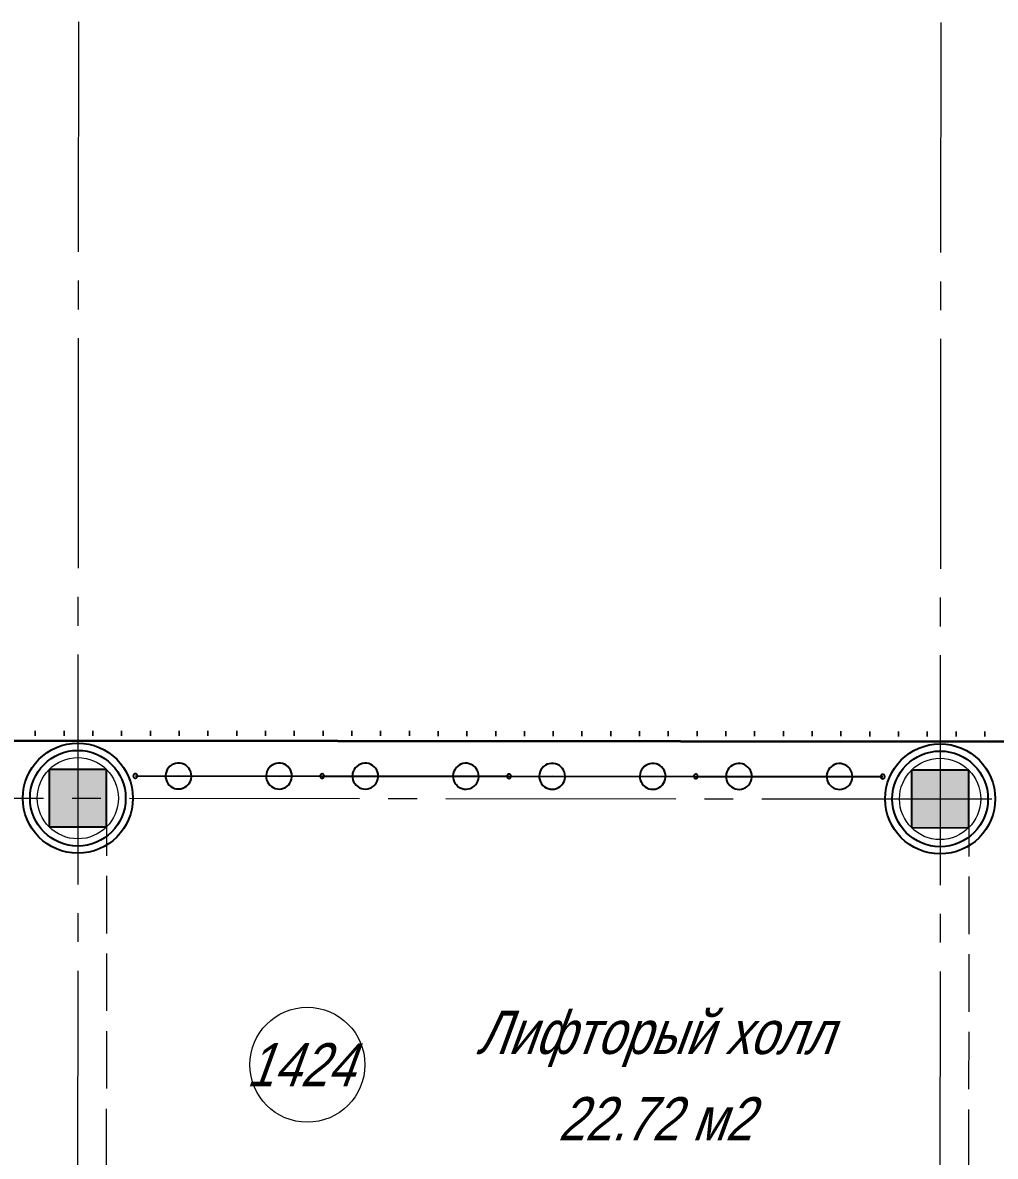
# Model space of a CAD drawing. Header units: millimetres. Extents: x 1949 to 134543, y 1145 to 48705.
# Drawn here: x 118035 to 121419, y 29215 to 33158 of the extents above; entities that cross this region are included whole.
import ezdxf

# ---------------------------------------------------------------- set-up
doc = ezdxf.new("R2010")
doc.units = ezdxf.units.MM
for name, pattern in [('LTYPE_2', [270, 200, -70]), ('LTYPE_5', [1100, 800, -100, 100, -100]), ('LTYPE_9', [100, 0, -100])]:
    doc.linetypes.add(name, pattern=pattern)
for name, color, linetype, lineweight, true_color in [('STANDARD', 18, 'Continuous', 25, 0x000000), ('Общий01', 18, 'Continuous', 13, 0x000000), ('Перекрытие_ж_бетон', 18, 'Continuous', 50, 0x000000), ('Текст_1_10', 18, 'Continuous', 25, 0x000000)]:
    doc.layers.add(name, color=color, linetype=linetype, lineweight=lineweight, true_color=true_color)
doc.styles.add('ARIALUNICODEMS', font='ARIALUNI.ttf')

msp = doc.modelspace()

# ---------------------------------------------------------------- hatches: boundary and pattern name
at = {"layer": 'Общий01', "linetype": 'Continuous', "lineweight": 5}
for points in [[(118127, 30360.9), (118327, 30360.7), (118327.2, 30560.7), (118127.2, 30560.9)], [(121127, 30358.5), (121327, 30358.3), (121327.2, 30558.3), (121127.2, 30558.5)]]:
    msp.add_hatch(color=252, dxfattribs=at).paths.add_polyline_path(points)

# ---------------------------------------------------------------- linework, layer by layer
at = {"layer": 'STANDARD', "color": 252, "linetype": 'Continuous', "lineweight": 35}
msp.add_line((116177.3, 30662.4), (123277.3, 30656.8), dxfattribs=at)
at = {"layer": 'STANDARD', "color": 252, "linetype": 'Continuous', "lineweight": 25}
for p, q in [((118538.3, 30560.8), (118535.2, 30554.2)), ((118542.5, 30566.8), (118538.3, 30560.8)), ((118547.7, 30572.1), (118542.5, 30566.8)), ((118553.6, 30576.4), (118547.7, 30572.1)), ((118560.1, 30579.7), (118553.6, 30576.4)), ((118567.1, 30581.9), (118560.1, 30579.7)), ((118574.4, 30583), (118567.1, 30581.9)), ((118581.7, 30582.8), (118574.4, 30583)), ((118577.2, 30583.1), (118577.2, 30583.1)), ((118589, 30581.5), (118581.7, 30582.8)), ((118595.9, 30579), (118589, 30581.5)), ((118602.3, 30575.4), (118595.9, 30579)), ((118608, 30570.9), (118602.3, 30575.4)), ((118612.9, 30565.4), (118608, 30570.9)), ((118616.9, 30559.2), (118612.9, 30565.4)), ((118619.8, 30552.5), (118616.9, 30559.2)), ((118888.3, 30560.5), (118885.1, 30553.9)), ((118892.5, 30566.5), (118888.3, 30560.5)), ((118897.7, 30571.8), (118892.5, 30566.5)), ((118903.6, 30576.1), (118897.7, 30571.8)), ((118910.1, 30579.4), (118903.6, 30576.1)), ((118917.1, 30581.7), (118910.1, 30579.4)), ((118924.4, 30582.7), (118917.1, 30581.7)), ((118931.7, 30582.6), (118924.4, 30582.7)), ((118927.2, 30582.8), (118927.2, 30582.8)), ((118939, 30581.2), (118931.7, 30582.6)), ((118945.9, 30578.7), (118939, 30581.2)), ((118952.3, 30575.2), (118945.9, 30578.7)), ((118958, 30570.6), (118952.3, 30575.2)), ((118962.9, 30565.1), (118958, 30570.6)), ((118966.9, 30559), (118962.9, 30565.1)), ((118969.8, 30552.2), (118966.9, 30559)), ((119188.3, 30560.3), (119185.1, 30553.7)), ((119192.5, 30566.3), (119188.3, 30560.3)), ((119197.7, 30571.5), (119192.5, 30566.3)), ((119203.6, 30575.9), (119197.7, 30571.5)), ((119210.1, 30579.2), (119203.6, 30575.9)), ((119217.1, 30581.4), (119210.1, 30579.2)), ((119224.4, 30582.5), (119217.1, 30581.4)), ((119231.7, 30582.3), (119224.4, 30582.5)), ((119227.2, 30582.6), (119227.2, 30582.6)), ((119239, 30581), (119231.7, 30582.3)), ((119245.9, 30578.5), (119239, 30581)), ((119252.3, 30574.9), (119245.9, 30578.5)), ((119258, 30570.3), (119252.3, 30574.9)), ((119262.9, 30564.9), (119258, 30570.3)), ((119266.9, 30558.7), (119262.9, 30564.9)), ((119269.8, 30552), (119266.9, 30558.7)), ((119538.3, 30560), (119535.1, 30553.4)), ((119542.5, 30566), (119538.3, 30560)), ((119547.7, 30571.3), (119542.5, 30566)), ((119553.6, 30575.6), (119547.7, 30571.3)), ((119560.1, 30578.9), (119553.6, 30575.6)), ((119567.1, 30581.2), (119560.1, 30578.9)), ((119574.4, 30582.2), (119567.1, 30581.2)), ((119581.7, 30582.1), (119574.4, 30582.2)), ((119577.2, 30582.3), (119577.2, 30582.3)), ((119589, 30580.7), (119581.7, 30582.1)), ((119595.9, 30578.2), (119589, 30580.7)), ((119602.3, 30574.6), (119595.9, 30578.2)), ((119608, 30570.1), (119602.3, 30574.6)), ((119612.9, 30564.6), (119608, 30570.1)), ((119616.9, 30558.4), (119612.9, 30564.6)), ((119619.8, 30551.7), (119616.9, 30558.4)), ((119838.3, 30559.8), (119835.1, 30553.1)), ((119842.5, 30565.8), (119838.3, 30559.8)), ((119847.7, 30571), (119842.5, 30565.8)), ((119853.6, 30575.4), (119847.7, 30571)), ((119860.1, 30578.7), (119853.6, 30575.4)), ((119867.1, 30580.9), (119860.1, 30578.7)), ((119874.4, 30582), (119867.1, 30580.9)), ((119881.7, 30581.8), (119874.4, 30582)), ((119877.2, 30582.1), (119877.2, 30582.1)), ((119889, 30580.5), (119881.7, 30581.8)), ((119895.9, 30578), (119889, 30580.5)), ((119902.3, 30574.4), (119895.9, 30578)), ((119908, 30569.8), (119902.3, 30574.4)), ((119912.9, 30564.4), (119908, 30569.8)), ((119916.9, 30558.2), (119912.9, 30564.4)), ((119919.8, 30551.5), (119916.9, 30558.2)), ((120188.3, 30559.5), (120185.1, 30552.9)), ((120192.5, 30565.5), (120188.3, 30559.5)), ((120197.7, 30570.7), (120192.5, 30565.5)), ((120203.6, 30575.1), (120197.7, 30570.7)), ((120210.1, 30578.4), (120203.6, 30575.1)), ((120217.1, 30580.6), (120210.1, 30578.4)), ((120224.4, 30581.7), (120217.1, 30580.6)), ((120231.7, 30581.5), (120224.4, 30581.7)), ((120227.2, 30581.8), (120227.2, 30581.8)), ((120239, 30580.2), (120231.7, 30581.5)), ((120245.9, 30577.7), (120239, 30580.2)), ((120252.3, 30574.1), (120245.9, 30577.7)), ((120258, 30569.6), (120252.3, 30574.1)), ((120262.9, 30564.1), (120258, 30569.6)), ((120266.9, 30557.9), (120262.9, 30564.1)), ((120269.8, 30551.2), (120266.9, 30557.9)), ((120488.3, 30559.2), (120485.1, 30552.6)), ((120492.5, 30565.3), (120488.3, 30559.2)), ((120497.7, 30570.5), (120492.5, 30565.3)), ((120503.6, 30574.9), (120497.7, 30570.5)), ((120510.1, 30578.2), (120503.6, 30574.9)), ((120517.1, 30580.4), (120510.1, 30578.2)), ((120524.4, 30581.5), (120517.1, 30580.4)), ((120531.7, 30581.3), (120524.4, 30581.5)), ((120527.2, 30581.5), (120527.2, 30581.5)), ((120539, 30580), (120531.7, 30581.3)), ((120545.9, 30577.5), (120539, 30580)), ((120552.3, 30573.9), (120545.9, 30577.5)), ((120558, 30569.3), (120552.3, 30573.9)), ((120562.9, 30563.9), (120558, 30569.3)), ((120566.9, 30557.7), (120562.9, 30563.9)), ((120569.8, 30550.9), (120566.9, 30557.7)), ((120838.3, 30559), (120835.1, 30552.3)), ((120842.5, 30565), (120838.3, 30559)), ((120847.7, 30570.2), (120842.5, 30565)), ((120853.6, 30574.6), (120847.7, 30570.2)), ((120860.1, 30577.9), (120853.6, 30574.6)), ((120867.1, 30580.1), (120860.1, 30577.9)), ((120874.4, 30581.2), (120867.1, 30580.1)), ((120881.7, 30581), (120874.4, 30581.2)), ((120877.2, 30581.3), (120877.2, 30581.3)), ((120889, 30579.7), (120881.7, 30581)), ((120895.9, 30577.2), (120889, 30579.7)), ((120902.3, 30573.6), (120895.9, 30577.2)), ((120908, 30569), (120902.3, 30573.6)), ((120912.9, 30563.6), (120908, 30569)), ((120916.9, 30557.4), (120912.9, 30563.6)), ((120919.8, 30550.7), (120916.9, 30557.4)), ((118419.8, 30539.7), (118419.7, 30538.5)), ((118419.7, 30538.5), (118419.7, 30537.3)), ((118419.7, 30538.2), (118419.7, 30538.2)), ((118419.7, 30537.3), (118420, 30536.1)), ((118420.2, 30540.9), (118419.8, 30539.7)), ((118420, 30536.1), (118420.4, 30534.9)), ((118420.7, 30542), (118420.2, 30540.9)), ((118420.4, 30534.9), (118421, 30533.9)), ((118421.4, 30543), (118420.7, 30542)), ((118421, 30533.9), (118421.8, 30532.9)), ((118422.3, 30543.9), (118421.4, 30543)), ((118421.8, 30532.9), (118422.8, 30532.1)), ((118423.2, 30544.6), (118422.3, 30543.9)), ((118422.8, 30532.1), (118423.8, 30531.5)), ((118424.3, 30545.1), (118423.2, 30544.6)), ((118423.8, 30531.5), (118424.9, 30531)), ((118425.5, 30545.5), (118424.3, 30545.1)), ((118424.9, 30531), (118426.1, 30530.8)), ((118426.7, 30545.7), (118425.5, 30545.5)), ((118426.1, 30530.8), (118427.4, 30530.7)), ((118427.9, 30545.7), (118426.7, 30545.7)), ((118427.2, 30545.7), (118427.2, 30545.7)), ((118427.2, 30538.2), (119077.2, 30537.7)), ((118427.2, 30530.7), (118427.2, 30530.7)), ((118427.4, 30530.7), (118428.6, 30530.8)), ((118429.1, 30545.4), (118427.9, 30545.7)), ((118428.6, 30530.8), (118429.8, 30531.2)), ((118430.3, 30545), (118429.1, 30545.4)), ((118429.8, 30531.2), (118430.9, 30531.7)), ((118431.4, 30544.4), (118430.3, 30545)), ((118430.9, 30531.7), (118431.9, 30532.4)), ((118432.3, 30543.7), (118431.4, 30544.4)), ((118431.9, 30532.4), (118432.8, 30533.2)), ((118433.1, 30542.8), (118432.3, 30543.7)), ((118432.8, 30533.2), (118433.5, 30534.2)), ((118433.8, 30541.7), (118433.1, 30542.8)), ((118433.5, 30534.2), (118434.1, 30535.3)), ((118434.3, 30540.6), (118433.8, 30541.7)), ((118434.1, 30535.3), (118434.5, 30536.4)), ((118434.6, 30539.4), (118434.3, 30540.6)), ((118434.5, 30536.4), (118434.7, 30537.6)), ((118434.7, 30538.2), (118434.6, 30539.4)), ((118434.7, 30538.2), (118434.7, 30538.2)), ((118434.7, 30537.6), (118434.7, 30538.2)), ((118533.1, 30547.1), (118532.2, 30539.8)), ((118532.2, 30539.8), (118532.5, 30532.5)), ((118532.2, 30538.1), (118532.2, 30538.1)), ((118532.5, 30532.5), (118534, 30525.3)), ((118535.2, 30554.2), (118533.1, 30547.1)), ((118534, 30525.3), (118536.7, 30518.5)), ((118536.7, 30518.5), (118540.4, 30512.1)), ((118577.2, 30538.1), (118927.2, 30537.8)), ((118615.1, 30513.9), (118618.6, 30520.4)), ((118618.6, 30520.4), (118620.9, 30527.4)), ((118621.6, 30545.4), (118619.8, 30552.5)), ((118620.9, 30527.4), (118622, 30534.6)), ((118622.2, 30538), (118621.6, 30545.4)), ((118622, 30534.6), (118622.2, 30538)), ((118622.2, 30538), (118622.2, 30538)), ((118883.1, 30546.8), (118882.2, 30539.6)), ((118882.2, 30539.6), (118882.5, 30532.2)), ((118882.2, 30537.8), (118882.2, 30537.8)), ((118882.5, 30532.2), (118884, 30525)), ((118885.1, 30553.9), (118883.1, 30546.8)), ((118884, 30525), (118886.7, 30518.2)), ((118886.7, 30518.2), (118890.4, 30511.9)), ((118965.1, 30513.6), (118968.6, 30520.1)), ((118968.6, 30520.1), (118970.9, 30527.1)), ((118971.6, 30545.1), (118969.8, 30552.2)), ((118970.9, 30527.1), (118972, 30534.3)), ((118972.2, 30537.8), (118971.6, 30545.1)), ((118972, 30534.3), (118972.2, 30537.8)), ((118972.2, 30537.8), (118972.2, 30537.8)), ((119069.8, 30539.2), (119069.7, 30538)), ((119069.7, 30538), (119069.7, 30536.8)), ((119069.7, 30537.7), (119069.7, 30537.7)), ((119069.7, 30536.8), (119070, 30535.6)), ((119070.2, 30540.4), (119069.8, 30539.2)), ((119070, 30535.6), (119070.4, 30534.4)), ((119070.7, 30541.5), (119070.2, 30540.4)), ((119070.4, 30534.4), (119071, 30533.4)), ((119071.4, 30542.5), (119070.7, 30541.5)), ((119071, 30533.4), (119071.8, 30532.4)), ((119072.3, 30543.3), (119071.4, 30542.5)), ((119071.8, 30532.4), (119072.8, 30531.6)), ((119073.2, 30544.1), (119072.3, 30543.3)), ((119072.8, 30531.6), (119073.8, 30531)), ((119074.3, 30544.6), (119073.2, 30544.1)), ((119073.8, 30531), (119074.9, 30530.5)), ((119075.5, 30545), (119074.3, 30544.6)), ((119074.9, 30530.5), (119076.1, 30530.3)), ((119076.7, 30545.2), (119075.5, 30545)), ((119076.1, 30530.3), (119077.4, 30530.2)), ((119077.9, 30545.1), (119076.7, 30545.2)), ((119077.2, 30545.2), (119077.2, 30545.2)), ((119077.2, 30537.7), (119727.2, 30537.2)), ((119077.2, 30530.2), (119077.2, 30530.2)), ((119077.4, 30530.2), (119078.6, 30530.3)), ((119079.1, 30544.9), (119077.9, 30545.1)), ((119078.6, 30530.3), (119079.8, 30530.6)), ((119080.3, 30544.5), (119079.1, 30544.9)), ((119079.8, 30530.6), (119080.9, 30531.2)), ((119081.4, 30543.9), (119080.3, 30544.5)), ((119080.9, 30531.2), (119081.9, 30531.8)), ((119082.3, 30543.1), (119081.4, 30543.9)), ((119081.9, 30531.8), (119082.8, 30532.7)), ((119083.1, 30542.2), (119082.3, 30543.1)), ((119082.8, 30532.7), (119083.5, 30533.7)), ((119083.8, 30541.2), (119083.1, 30542.2)), ((119083.5, 30533.7), (119084.1, 30534.7)), ((119084.3, 30540.1), (119083.8, 30541.2)), ((119084.1, 30534.7), (119084.5, 30535.9)), ((119084.6, 30538.9), (119084.3, 30540.1)), ((119084.5, 30535.9), (119084.7, 30537.1)), ((119084.7, 30537.7), (119084.6, 30538.9)), ((119084.7, 30537.7), (119084.7, 30537.7)), ((119084.7, 30537.1), (119084.7, 30537.7)), ((119183.1, 30546.6), (119182.2, 30539.3)), ((119182.2, 30539.3), (119182.5, 30532)), ((119182.2, 30537.6), (119182.2, 30537.6)), ((119182.5, 30532), (119184, 30524.8)), ((119185.1, 30553.7), (119183.1, 30546.6)), ((119184, 30524.8), (119186.7, 30517.9)), ((119186.7, 30517.9), (119190.4, 30511.6)), ((119265.1, 30513.4), (119268.6, 30519.9)), ((119268.6, 30519.9), (119270.9, 30526.9)), ((119271.6, 30544.8), (119269.8, 30552)), ((119270.9, 30526.9), (119272, 30534.1)), ((119272.2, 30537.5), (119271.6, 30544.8)), ((119272, 30534.1), (119272.2, 30537.5)), ((119272.2, 30537.5), (119272.2, 30537.5)), ((119533.1, 30546.3), (119532.2, 30539)), ((119532.2, 30539), (119532.5, 30531.7)), ((119532.2, 30537.3), (119532.2, 30537.3)), ((119532.5, 30531.7), (119534, 30524.5)), ((119535.1, 30553.4), (119533.1, 30546.3)), ((119534, 30524.5), (119536.7, 30517.7)), ((119536.7, 30517.7), (119540.4, 30511.3)), ((119615.1, 30513.1), (119618.6, 30519.6)), ((119618.6, 30519.6), (119620.9, 30526.6)), ((119621.6, 30544.6), (119619.8, 30551.7)), ((119620.9, 30526.6), (119622, 30533.8)), ((119622.2, 30537.3), (119621.6, 30544.6)), ((119622, 30533.8), (119622.2, 30537.3)), ((119622.2, 30537.3), (119622.2, 30537.3)), ((119719.8, 30538.7), (119719.7, 30537.5)), ((119719.7, 30537.5), (119719.7, 30536.2)), ((119719.7, 30537.2), (119719.7, 30537.2)), ((119719.7, 30536.2), (119720, 30535)), ((119720.2, 30539.9), (119719.8, 30538.7)), ((119720, 30535), (119720.4, 30533.9)), ((119720.7, 30541), (119720.2, 30539.9)), ((119720.4, 30533.9), (119721, 30532.8)), ((119721.4, 30542), (119720.7, 30541)), ((119721, 30532.8), (119721.8, 30531.9)), ((119722.3, 30542.8), (119721.4, 30542)), ((119721.8, 30531.9), (119722.8, 30531.1)), ((119723.2, 30543.6), (119722.3, 30542.8)), ((119722.8, 30531.1), (119723.8, 30530.5)), ((119724.3, 30544.1), (119723.2, 30543.6)), ((119723.8, 30530.5), (119724.9, 30530)), ((119725.5, 30544.5), (119724.3, 30544.1)), ((119724.9, 30530), (119726.1, 30529.7)), ((119726.7, 30544.7), (119725.5, 30544.5)), ((119726.1, 30529.7), (119727.4, 30529.7)), ((119727.9, 30544.6), (119726.7, 30544.7)), ((119727.2, 30544.7), (119727.2, 30544.7)), ((119727.2, 30537.2), (120377.2, 30536.7)), ((119727.2, 30529.7), (119727.2, 30529.7)), ((119727.4, 30529.7), (119728.6, 30529.8)), ((119729.1, 30544.4), (119727.9, 30544.6)), ((119728.6, 30529.8), (119729.8, 30530.1)), ((119730.3, 30544), (119729.1, 30544.4)), ((119729.8, 30530.1), (119730.9, 30530.6)), ((119731.4, 30543.4), (119730.3, 30544)), ((119730.9, 30530.6), (119731.9, 30531.3)), ((119732.3, 30542.6), (119731.4, 30543.4)), ((119731.9, 30531.3), (119732.8, 30532.2)), ((119733.1, 30541.7), (119732.3, 30542.6)), ((119732.8, 30532.2), (119733.5, 30533.1)), ((119733.8, 30540.7), (119733.1, 30541.7)), ((119733.5, 30533.1), (119734.1, 30534.2)), ((119734.3, 30539.6), (119733.8, 30540.7)), ((119734.1, 30534.2), (119734.5, 30535.4)), ((119734.6, 30538.4), (119734.3, 30539.6)), ((119734.5, 30535.4), (119734.7, 30536.6)), ((119734.7, 30537.2), (119734.6, 30538.4)), ((119734.7, 30536.6), (119734.7, 30537.2)), ((119734.7, 30537.2), (119734.7, 30537.2)), ((119833.1, 30546.1), (119832.2, 30538.8)), ((119832.2, 30538.8), (119832.5, 30531.5)), ((119832.2, 30537.1), (119832.2, 30537.1)), ((119832.5, 30531.5), (119834, 30524.3)), ((119835.1, 30553.1), (119833.1, 30546.1)), ((119834, 30524.3), (119836.7, 30517.4)), ((119877.2, 30537.1), (120227.2, 30536.8)), ((119915.1, 30512.9), (119918.6, 30519.4)), ((119918.6, 30519.4), (119920.9, 30526.3)), ((119921.6, 30544.3), (119919.8, 30551.5)), ((119920.9, 30526.3), (119922, 30533.6)), ((119922.2, 30537), (119921.6, 30544.3)), ((119922, 30533.6), (119922.2, 30537)), ((119922.2, 30537), (119922.2, 30537)), ((120183.1, 30545.8), (120182.2, 30538.5)), ((120182.2, 30538.5), (120182.5, 30531.2)), ((120182.2, 30536.8), (120182.2, 30536.8)), ((120182.5, 30531.2), (120184, 30524)), ((120185.1, 30552.9), (120183.1, 30545.8)), ((120184, 30524), (120186.7, 30517.2)), ((120265.1, 30512.6), (120268.6, 30519.1)), ((120268.6, 30519.1), (120270.9, 30526.1)), ((120271.6, 30544.1), (120269.8, 30551.2)), ((120270.9, 30526.1), (120272, 30533.3)), ((120272.2, 30536.7), (120271.6, 30544.1)), ((120272, 30533.3), (120272.2, 30536.7)), ((120272.2, 30536.7), (120272.2, 30536.7)), ((120369.8, 30538.2), (120369.7, 30536.9)), ((120369.7, 30536.9), (120369.7, 30535.7)), ((120369.7, 30536.7), (120369.7, 30536.7)), ((120369.7, 30535.7), (120370, 30534.5)), ((120370.2, 30539.3), (120369.8, 30538.2)), ((120370, 30534.5), (120370.4, 30533.4)), ((120370.7, 30540.4), (120370.2, 30539.3)), ((120370.4, 30533.4), (120371, 30532.3)), ((120371.4, 30541.4), (120370.7, 30540.4)), ((120371, 30532.3), (120371.8, 30531.4)), ((120372.3, 30542.3), (120371.4, 30541.4)), ((120371.8, 30531.4), (120372.8, 30530.6)), ((120373.2, 30543), (120372.3, 30542.3)), ((120372.8, 30530.6), (120373.8, 30530)), ((120374.3, 30543.6), (120373.2, 30543)), ((120373.8, 30530), (120374.9, 30529.5)), ((120375.5, 30544), (120374.3, 30543.6)), ((120374.9, 30529.5), (120376.1, 30529.2)), ((120376.7, 30544.1), (120375.5, 30544)), ((120376.1, 30529.2), (120377.4, 30529.2)), ((120377.9, 30544.1), (120376.7, 30544.1)), ((120377.2, 30544.2), (120377.2, 30544.2)), ((120377.2, 30536.7), (121027.2, 30536.1)), ((120377.2, 30529.2), (120377.2, 30529.2)), ((120377.4, 30529.2), (120378.6, 30529.3)), ((120379.1, 30543.9), (120377.9, 30544.1)), ((120378.6, 30529.3), (120379.8, 30529.6)), ((120380.3, 30543.5), (120379.1, 30543.9)), ((120379.8, 30529.6), (120380.9, 30530.1)), ((120381.4, 30542.9), (120380.3, 30543.5)), ((120380.9, 30530.1), (120381.9, 30530.8)), ((120382.3, 30542.1), (120381.4, 30542.9)), ((120381.9, 30530.8), (120382.8, 30531.7)), ((120383.1, 30541.2), (120382.3, 30542.1)), ((120382.8, 30531.7), (120383.5, 30532.6)), ((120383.8, 30540.2), (120383.1, 30541.2)), ((120383.5, 30532.6), (120384.1, 30533.7)), ((120384.3, 30539.1), (120383.8, 30540.2)), ((120384.1, 30533.7), (120384.5, 30534.9)), ((120384.6, 30537.9), (120384.3, 30539.1)), ((120384.5, 30534.9), (120384.7, 30536.1)), ((120384.7, 30536.7), (120384.6, 30537.9)), ((120384.7, 30536.7), (120384.7, 30536.7)), ((120384.7, 30536.1), (120384.7, 30536.7)), ((120483.1, 30545.6), (120482.2, 30538.3)), ((120482.2, 30538.3), (120482.5, 30531)), ((120482.2, 30536.6), (120482.2, 30536.6)), ((120482.5, 30531), (120484, 30523.8)), ((120485.1, 30552.6), (120483.1, 30545.6)), ((120484, 30523.8), (120486.7, 30516.9)), ((120527.2, 30536.5), (120877.2, 30536.3)), ((120565.1, 30512.4), (120568.6, 30518.9)), ((120568.6, 30518.9), (120570.9, 30525.8)), ((120571.6, 30543.8), (120569.8, 30550.9)), ((120570.9, 30525.8), (120572, 30533.1)), ((120572.2, 30536.5), (120571.6, 30543.8)), ((120572, 30533.1), (120572.2, 30536.5)), ((120572.2, 30536.5), (120572.2, 30536.5)), ((120833.1, 30545.3), (120832.2, 30538)), ((120832.2, 30538), (120832.5, 30530.7)), ((120832.2, 30536.3), (120832.2, 30536.3)), ((120832.5, 30530.7), (120834, 30523.5)), ((120835.1, 30552.3), (120833.1, 30545.3)), ((120834, 30523.5), (120836.7, 30516.6)), ((120915.1, 30512.1), (120918.6, 30518.6)), ((120918.6, 30518.6), (120920.9, 30525.6)), ((120921.6, 30543.5), (120919.8, 30550.7)), ((120920.9, 30525.6), (120922, 30532.8)), ((120922.2, 30536.2), (120921.6, 30543.5)), ((120922, 30532.8), (120922.2, 30536.2)), ((120922.2, 30536.2), (120922.2, 30536.2)), ((121019.8, 30537.7), (121019.7, 30536.4)), ((121019.7, 30536.4), (121019.7, 30535.2)), ((121019.7, 30536.2), (121019.7, 30536.2)), ((121019.7, 30535.2), (121020, 30534)), ((121020.2, 30538.8), (121019.8, 30537.7)), ((121020, 30534), (121020.4, 30532.9)), ((121020.7, 30539.9), (121020.2, 30538.8)), ((121020.4, 30532.9), (121021, 30531.8)), ((121021.4, 30540.9), (121020.7, 30539.9)), ((121021, 30531.8), (121021.8, 30530.9)), ((121022.3, 30541.8), (121021.4, 30540.9)), ((121021.8, 30530.9), (121022.8, 30530.1)), ((121023.2, 30542.5), (121022.3, 30541.8)), ((121022.8, 30530.1), (121023.8, 30529.4)), ((121024.3, 30543.1), (121023.2, 30542.5)), ((121023.8, 30529.4), (121024.9, 30529)), ((121025.5, 30543.5), (121024.3, 30543.1)), ((121024.9, 30529), (121026.1, 30528.7)), ((121026.7, 30543.6), (121025.5, 30543.5)), ((121026.1, 30528.7), (121027.4, 30528.6)), ((121027.9, 30543.6), (121026.7, 30543.6)), ((121027.2, 30543.6), (121027.2, 30543.6)), ((121027.2, 30528.6), (121027.2, 30528.6)), ((121027.4, 30528.6), (121028.6, 30528.8)), ((121029.1, 30543.4), (121027.9, 30543.6)), ((121028.6, 30528.8), (121029.8, 30529.1)), ((121030.3, 30543), (121029.1, 30543.4)), ((121029.8, 30529.1), (121030.9, 30529.6)), ((121031.4, 30542.4), (121030.3, 30543)), ((121030.9, 30529.6), (121031.9, 30530.3)), ((121032.3, 30541.6), (121031.4, 30542.4)), ((121031.9, 30530.3), (121032.8, 30531.1)), ((121033.1, 30540.7), (121032.3, 30541.6)), ((121032.8, 30531.1), (121033.5, 30532.1)), ((121033.8, 30539.7), (121033.1, 30540.7)), ((121033.5, 30532.1), (121034.1, 30533.2)), ((121034.3, 30538.5), (121033.8, 30539.7)), ((121034.1, 30533.2), (121034.5, 30534.4)), ((121034.6, 30537.4), (121034.3, 30538.5)), ((121034.5, 30534.4), (121034.7, 30535.6)), ((121034.7, 30536.1), (121034.6, 30537.4)), ((121034.7, 30536.1), (121034.7, 30536.1)), ((121034.7, 30535.6), (121034.7, 30536.1)), ((118540.4, 30512.1), (118545.1, 30506.5)), ((118545.1, 30506.5), (118550.7, 30501.7)), ((118550.7, 30501.7), (118556.9, 30497.9)), ((118556.9, 30497.9), (118563.8, 30495.1)), ((118563.8, 30495.1), (118570.9, 30493.5)), ((118570.9, 30493.5), (118578.2, 30493.1)), ((118577.1, 30493.1), (118577.1, 30493.1)), ((118578.2, 30493.1), (118585.6, 30493.9)), ((118585.6, 30493.9), (118592.6, 30495.8)), ((118592.6, 30495.8), (118599.3, 30498.9)), ((118599.3, 30498.9), (118605.4, 30503)), ((118605.4, 30503), (118610.7, 30508.1)), ((118610.7, 30508.1), (118615.1, 30513.9)), ((118890.4, 30511.9), (118895.1, 30506.2)), ((118895.1, 30506.2), (118900.7, 30501.4)), ((118900.7, 30501.4), (118906.9, 30497.6)), ((118906.9, 30497.6), (118913.8, 30494.9)), ((118913.8, 30494.9), (118920.9, 30493.2)), ((118920.9, 30493.2), (118928.2, 30492.8)), ((118927.1, 30492.8), (118927.1, 30492.8)), ((118928.2, 30492.8), (118935.6, 30493.6)), ((118935.6, 30493.6), (118942.6, 30495.5)), ((118942.6, 30495.5), (118949.3, 30498.6)), ((118949.3, 30498.6), (118955.4, 30502.7)), ((118955.4, 30502.7), (118960.7, 30507.8)), ((118960.7, 30507.8), (118965.1, 30513.6)), ((119190.4, 30511.6), (119195.1, 30506)), ((119195.1, 30506), (119200.7, 30501.2)), ((119200.7, 30501.2), (119206.9, 30497.4)), ((119206.9, 30497.4), (119213.8, 30494.6)), ((119213.8, 30494.6), (119220.9, 30493)), ((119220.9, 30493), (119228.2, 30492.6)), ((119227.1, 30492.6), (119227.1, 30492.6)), ((119228.2, 30492.6), (119235.6, 30493.4)), ((119235.6, 30493.4), (119242.6, 30495.3)), ((119242.6, 30495.3), (119249.3, 30498.4)), ((119249.3, 30498.4), (119255.4, 30502.5)), ((119255.4, 30502.5), (119260.7, 30507.5)), ((119260.7, 30507.5), (119265.1, 30513.4)), ((119540.4, 30511.3), (119545.1, 30505.7)), ((119545.1, 30505.7), (119550.7, 30500.9)), ((119550.7, 30500.9), (119556.9, 30497.1)), ((119556.9, 30497.1), (119563.8, 30494.3)), ((119563.8, 30494.3), (119570.9, 30492.7)), ((119570.9, 30492.7), (119578.2, 30492.3)), ((119577.1, 30492.3), (119577.1, 30492.3)), ((119578.2, 30492.3), (119585.6, 30493.1)), ((119585.6, 30493.1), (119592.6, 30495)), ((119592.6, 30495), (119599.3, 30498.1)), ((119599.3, 30498.1), (119605.4, 30502.2)), ((119605.4, 30502.2), (119610.7, 30507.3)), ((119610.7, 30507.3), (119615.1, 30513.1)), ((119836.7, 30517.4), (119840.4, 30511.1)), ((119840.4, 30511.1), (119845.1, 30505.5)), ((119845.1, 30505.5), (119850.7, 30500.7)), ((119850.7, 30500.7), (119856.9, 30496.9)), ((119856.9, 30496.9), (119863.8, 30494.1)), ((119863.8, 30494.1), (119870.9, 30492.5)), ((119870.9, 30492.5), (119878.2, 30492.1)), ((119877.1, 30492.1), (119877.1, 30492.1)), ((119878.2, 30492.1), (119885.5, 30492.8)), ((119885.5, 30492.8), (119892.6, 30494.8)), ((119892.6, 30494.8), (119899.3, 30497.9)), ((119899.3, 30497.9), (119905.4, 30502)), ((119905.4, 30502), (119910.7, 30507)), ((119910.7, 30507), (119915.1, 30512.9)), ((120186.7, 30517.2), (120190.4, 30510.8)), ((120190.4, 30510.8), (120195.1, 30505.2)), ((120195.1, 30505.2), (120200.7, 30500.4)), ((120200.7, 30500.4), (120206.9, 30496.6)), ((120206.9, 30496.6), (120213.8, 30493.8)), ((120213.8, 30493.8), (120220.9, 30492.2)), ((120220.9, 30492.2), (120228.2, 30491.8)), ((120227.1, 30491.8), (120227.1, 30491.8)), ((120228.2, 30491.8), (120235.5, 30492.6)), ((120235.5, 30492.6), (120242.6, 30494.5)), ((120242.6, 30494.5), (120249.3, 30497.6)), ((120249.3, 30497.6), (120255.4, 30501.7)), ((120255.4, 30501.7), (120260.7, 30506.8)), ((120260.7, 30506.8), (120265.1, 30512.6)), ((120486.7, 30516.9), (120490.4, 30510.6)), ((120490.4, 30510.6), (120495.1, 30505)), ((120495.1, 30505), (120500.7, 30500.2)), ((120500.7, 30500.2), (120506.9, 30496.3)), ((120506.9, 30496.3), (120513.8, 30493.6)), ((120513.8, 30493.6), (120520.9, 30492)), ((120520.9, 30492), (120528.2, 30491.6)), ((120527.1, 30491.5), (120527.1, 30491.5)), ((120528.2, 30491.6), (120535.5, 30492.3)), ((120535.5, 30492.3), (120542.6, 30494.3)), ((120542.6, 30494.3), (120549.3, 30497.4)), ((120549.3, 30497.4), (120555.4, 30501.5)), ((120555.4, 30501.5), (120560.7, 30506.5)), ((120560.7, 30506.5), (120565.1, 30512.4)), ((120836.7, 30516.6), (120840.4, 30510.3)), ((120840.4, 30510.3), (120845.1, 30504.7)), ((120845.1, 30504.7), (120850.7, 30499.9)), ((120850.7, 30499.9), (120856.9, 30496.1)), ((120856.9, 30496.1), (120863.8, 30493.3)), ((120863.8, 30493.3), (120870.9, 30491.7)), ((120870.9, 30491.7), (120878.2, 30491.3)), ((120877.1, 30491.3), (120877.1, 30491.3)), ((120878.2, 30491.3), (120885.5, 30492)), ((120885.5, 30492), (120892.6, 30494)), ((120892.6, 30494), (120899.3, 30497.1)), ((120899.3, 30497.1), (120905.4, 30501.2)), ((120905.4, 30501.2), (120910.7, 30506.2)), ((120910.7, 30506.2), (120915.1, 30512.1))]:
    msp.add_line(p, q, dxfattribs=at)
at = {"layer": 'STANDARD', "color": 252, "linetype": 'LTYPE_2', "lineweight": 5}
for p, q in [((118327.1, 30460.7), (118325.6, 28560.7)), ((121327.1, 30458.3), (121325.6, 28558.3))]:
    msp.add_line(p, q, dxfattribs=at)
at = {"layer": 'STANDARD', "color": 252, "linetype": 'Continuous', "lineweight": 25}
for centre, radius in [((118227.1, 30460.8), 191.4), ((121227.1, 30458.4), 191.4), ((118227.1, 30460.8), 166.4), ((121227.1, 30458.4), 166.4)]:
    msp.add_circle(centre, radius, dxfattribs=at)
at = {"layer": 'Общий01', "color": 252, "linetype": 'LTYPE_5', "lineweight": 5}
for p, q in [((118237.1, 43060.8), (118210.6, 9560.8)), ((121237.1, 43058.4), (121210.6, 9558.4)), ((103007.1, 30472.8), (131089.5, 30450.6))]:
    msp.add_line(p, q, dxfattribs=at)
at = {"layer": 'Общий01', "color": 252, "linetype": 'Continuous', "lineweight": 25}
for p, q in [((118127.2, 30560.9), (118127, 30360.9)), ((118327.2, 30560.7), (118127.2, 30560.9)), ((118327, 30360.7), (118327.2, 30560.7)), ((121127.2, 30558.5), (121127, 30358.5)), ((121327.2, 30558.3), (121127.2, 30558.5)), ((121327, 30358.3), (121327.2, 30558.3)), ((118127, 30360.9), (118327, 30360.7)), ((121127, 30358.5), (121327, 30358.3))]:
    msp.add_line(p, q, dxfattribs=at)
at = {"layer": 'Перекрытие_ж_бетон', "color": 252, "linetype": 'LTYPE_9', "lineweight": 70}
msp.add_line((116177.3, 30689), (123277.3, 30683.4), dxfattribs=at)
at = {"layer": 'Перекрытие_ж_бетон', "color": 252, "linetype": 'Continuous', "lineweight": 5}
for centre in [(118227.1, 30460.8), (121227.1, 30458.4)]:
    msp.add_circle(centre, 141.4, dxfattribs=at)
at = {"layer": 'Текст_1_10', "color": 252, "linetype": 'Continuous', "lineweight": 5}
msp.add_circle((119025.6, 29533.9), 200, dxfattribs=at)

# ---------------------------------------------------------------- texts
at = {"layer": 'Общий01', "color": 252, "linetype": 'Continuous', "lineweight": 5, "style": 'ARIALUNICODEMS', "oblique": 20, "width": 0.8}
for s, p in [('Лифторый холл', (119612.7, 29571.6)), ('22.72 м2', (119896.5, 29271.4))]:
    msp.add_text(s, height=150, rotation=359.9547, dxfattribs=at).set_placement(p)
at = {"layer": 'Текст_1_10', "color": 252, "linetype": 'Continuous', "lineweight": 5, "style": 'ARIALUNICODEMS', "oblique": 20, "width": 0.8}
msp.add_text('1424', height=150, rotation=359.9547, dxfattribs=at).set_placement((118812.6, 29459.1))

doc.saveas('drawing.dxf')
